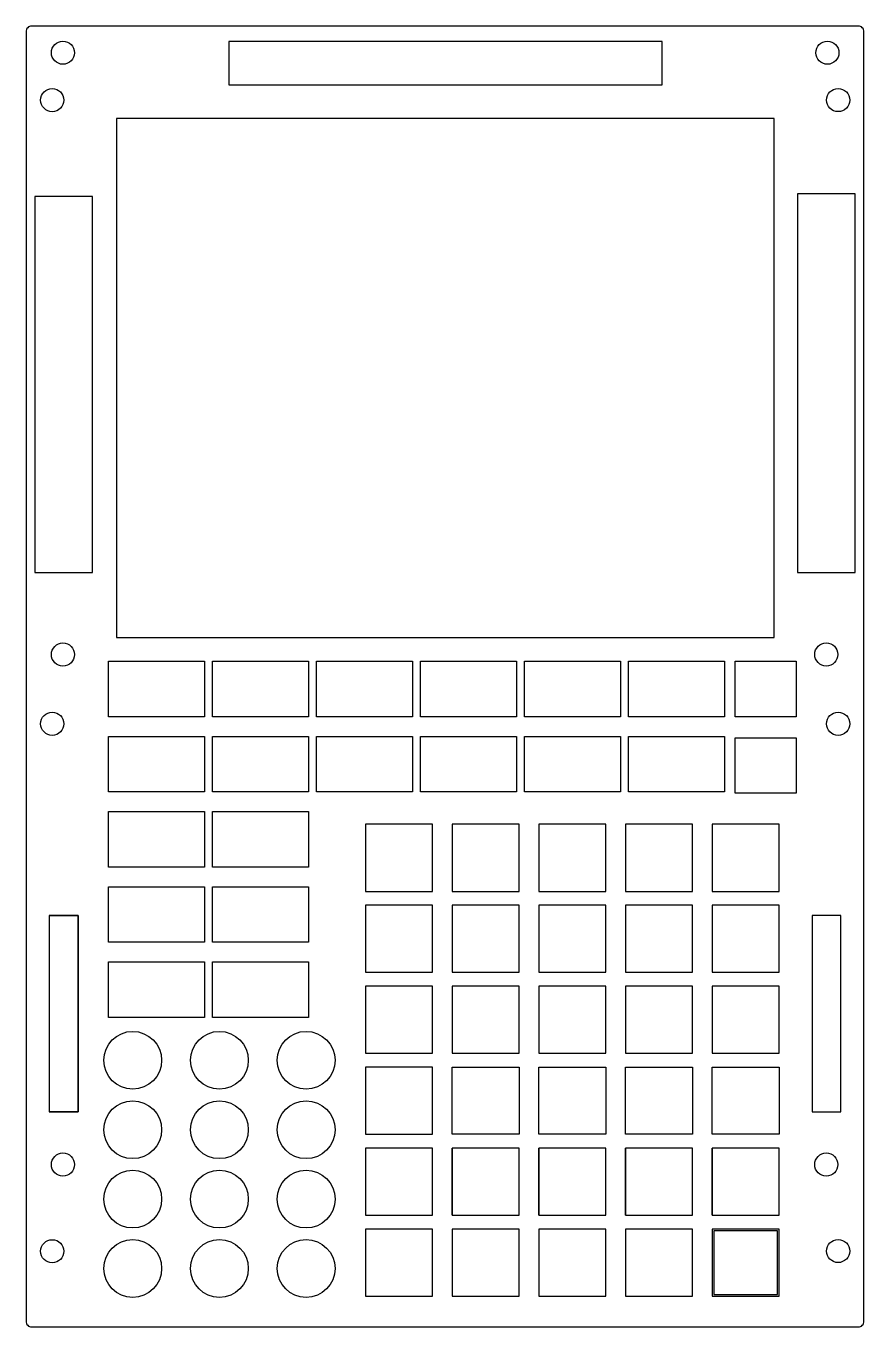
# Model space of a CAD drawing. Header units: millimetres. Extents: x -73 to 72, y -112 to 113.
import ezdxf

# ---------------------------------------------------------------- set-up
doc = ezdxf.new("R2010")
doc.units = ezdxf.units.MM
doc.layers.get('0').update_dxf_attribs({"linetype": 'CONTINUOUS'})

msp = doc.modelspace()

# ---------------------------------------------------------------- linework, layer by layer
for p, q in [((-63.77, -40.31), (-68.77, -40.31)), ((-68.77, -40.31), (-68.77, -74.31)), ((-68.77, -40.31), (-63.77, -40.31)), ((-63.77, -40.31), (-63.77, -74.31)), ((-63.77, -74.31), (-63.77, -40.31)), ((0.93, -66.56), (12.53, -66.56)), ((0.93, -78.16), (0.93, -66.56)), ((12.53, -66.56), (12.53, -78.16)), ((15.93, -66.56), (27.53, -66.56)), ((15.93, -78.16), (15.93, -66.56)), ((27.53, -66.56), (27.53, -78.16)), ((30.93, -66.56), (42.53, -66.56)), ((30.93, -78.16), (30.93, -66.56)), ((42.53, -66.56), (42.53, -78.16)), ((45.93, -66.56), (57.53, -66.56)), ((45.93, -78.16), (45.93, -66.56)), ((57.53, -66.56), (57.53, -78.16)), ((-63.77, -74.31), (-68.77, -74.31)), ((-68.77, -74.31), (-63.77, -74.31)), ((12.53, -78.16), (0.93, -78.16)), ((27.53, -78.16), (15.93, -78.16)), ((42.53, -78.16), (30.93, -78.16)), ((57.53, -78.16), (45.93, -78.16)), ((0.93, -92.16), (0.93, -80.56)), ((15.93, -92.16), (15.93, -80.56)), ((30.93, -92.16), (30.93, -80.56)), ((45.93, -92.16), (45.93, -80.56))]:
    msp.add_line(p, q)
msp.add_lwpolyline([(71.2, 113.5), (-71.8, 113.5, 0.414214), (-72.8, 112.5), (-72.8, -110.5, 0.414214), (-71.8, -111.5), (71.2, -111.5, 0.414214), (72.2, -110.5), (72.2, 112.5, 0.414214)], format="xyb", close=True)
for points in [[(37.3, 110.8), (-37.7, 110.8), (-37.7, 103.3), (37.3, 103.3)], [(-57.17, 7.73), (56.63, 7.73), (56.63, 97.53), (-57.17, 97.53)], [(-61.3, 84), (-71.3, 84), (-71.3, 19), (-61.3, 19)], [(70.7, 19), (70.7, 84.5), (60.7, 84.5), (60.7, 19)], [(-41.93, 3.63), (-41.93, -5.97), (-58.53, -5.97), (-58.53, 3.63)], [(-40.53, 3.63), (-23.93, 3.63), (-23.93, -5.97), (-40.53, -5.97)], [(-22.53, -5.97), (-22.53, 3.63), (-5.93, 3.63), (-5.93, -5.97)], [(12.07, 3.63), (12.07, -5.97), (-4.53, -5.97), (-4.53, 3.63)], [(30.07, -5.97), (13.47, -5.97), (13.47, 3.63), (30.07, 3.63)], [(31.47, -5.97), (31.47, 3.63), (48.07, 3.63), (48.07, -5.97)], [(60.48, 3.65), (60.48, -5.95), (49.88, -5.95), (49.88, 3.65)], [(-58.53, -18.97), (-58.53, -9.37), (-41.93, -9.37), (-41.93, -18.97)], [(-40.53, -9.37), (-23.93, -9.37), (-23.93, -18.97), (-40.53, -18.97)], [(-22.53, -18.97), (-22.53, -9.37), (-5.93, -9.37), (-5.93, -18.97)], [(12.07, -9.37), (12.07, -18.97), (-4.53, -18.97), (-4.53, -9.37)], [(13.47, -9.37), (30.07, -9.37), (30.07, -18.97), (13.47, -18.97)], [(31.47, -18.97), (31.47, -9.37), (48.07, -9.37), (48.07, -18.97)], [(49.88, -19.2), (49.88, -9.6), (60.48, -9.6), (60.48, -19.2)], [(-41.93, -31.97), (-58.53, -31.97), (-58.53, -22.37), (-41.93, -22.37)], [(-40.53, -31.97), (-40.53, -22.37), (-23.93, -22.37), (-23.93, -31.97)], [(-14.07, -36.16), (-2.47, -36.16), (-2.47, -24.56), (-14.07, -24.56)], [(12.53, -24.56), (0.93, -24.56), (0.93, -36.16), (12.53, -36.16)], [(27.53, -24.56), (15.93, -24.56), (15.93, -36.16), (27.53, -36.16)], [(42.53, -24.56), (30.93, -24.56), (30.93, -36.16), (42.53, -36.16)], [(57.53, -24.56), (45.93, -24.56), (45.93, -36.16), (57.53, -36.16)], [(-58.53, -44.97), (-58.53, -35.37), (-41.93, -35.37), (-41.93, -44.97)], [(-23.93, -35.37), (-23.93, -44.97), (-40.53, -44.97), (-40.53, -35.37)], [(-2.47, -38.56), (-14.07, -38.56), (-14.07, -50.16), (-2.47, -50.16)], [(12.53, -38.56), (0.93, -38.56), (0.93, -50.16), (12.53, -50.16)], [(27.53, -38.56), (15.93, -38.56), (15.93, -50.16), (27.53, -50.16)], [(42.53, -38.56), (30.93, -38.56), (30.93, -50.16), (42.53, -50.16)], [(57.53, -38.56), (45.93, -38.56), (45.93, -50.16), (57.53, -50.16)], [(63.21, -40.31), (63.21, -74.31), (68.21, -74.31), (68.21, -40.31)], [(-41.93, -57.97), (-58.53, -57.97), (-58.53, -48.37), (-41.93, -48.37)], [(-23.93, -48.37), (-23.93, -57.97), (-40.53, -57.97), (-40.53, -48.37)], [(-2.47, -52.56), (-14.07, -52.56), (-14.07, -64.16), (-2.47, -64.16)], [(12.53, -52.56), (0.93, -52.56), (0.93, -64.16), (12.53, -64.16)], [(27.53, -52.56), (15.93, -52.56), (15.93, -64.16), (27.53, -64.16)], [(42.53, -52.56), (30.93, -52.56), (30.93, -64.16), (42.53, -64.16)], [(57.53, -52.56), (45.93, -52.56), (45.93, -64.16), (57.53, -64.16)], [(-2.47, -66.56), (-14.07, -66.56), (-14.07, -78.16), (-2.47, -78.16)], [(-2.47, -80.56), (-14.07, -80.56), (-14.07, -92.16), (-2.47, -92.16)], [(12.53, -80.56), (0.93, -80.56), (0.93, -92.16), (12.53, -92.16)], [(27.53, -80.56), (15.93, -80.56), (15.93, -92.16), (27.53, -92.16)], [(42.53, -80.56), (30.93, -80.56), (30.93, -92.16), (42.53, -92.16)], [(57.53, -80.56), (45.93, -80.56), (45.93, -92.16), (57.53, -92.16)], [(-2.47, -94.56), (-14.07, -94.56), (-14.07, -106.16), (-2.47, -106.16)], [(12.53, -94.56), (0.93, -94.56), (0.93, -106.16), (12.53, -106.16)], [(27.53, -94.56), (15.93, -94.56), (15.93, -106.16), (27.53, -106.16)], [(42.53, -94.56), (30.93, -94.56), (30.93, -106.16), (42.53, -106.16)], [(57.53, -94.56), (45.93, -94.56), (45.93, -106.16), (57.53, -106.16)], [(57.23, -105.86), (57.23, -94.86), (46.23, -94.86), (46.23, -105.86)]]:
    msp.add_lwpolyline(points, close=True)
for centre, radius in [((-66.41, 108.89), 2), ((65.86, 108.89), 2), ((-68.27, 100.68), 2), ((67.73, 100.69), 2), ((-66.41, 4.8), 2), ((65.67, 4.81), 2), ((-68.27, -7.18), 2), ((67.73, -7.18), 2), ((-54.33, -65.38), 5), ((-39.33, -65.38), 5), ((-24.33, -65.38), 5), ((-54.33, -77.38), 5), ((-39.33, -77.38), 5), ((-24.33, -77.38), 5), ((-66.41, -83.41), 2), ((65.67, -83.41), 2), ((-54.33, -89.38), 5), ((-39.33, -89.38), 5), ((-24.33, -89.38), 5), ((-68.27, -98.4), 2), ((-54.33, -101.38), 5), ((-39.33, -101.38), 5), ((-24.33, -101.38), 5), ((67.73, -98.36), 2)]:
    msp.add_circle(centre, radius)

doc.saveas('drawing.dxf')
